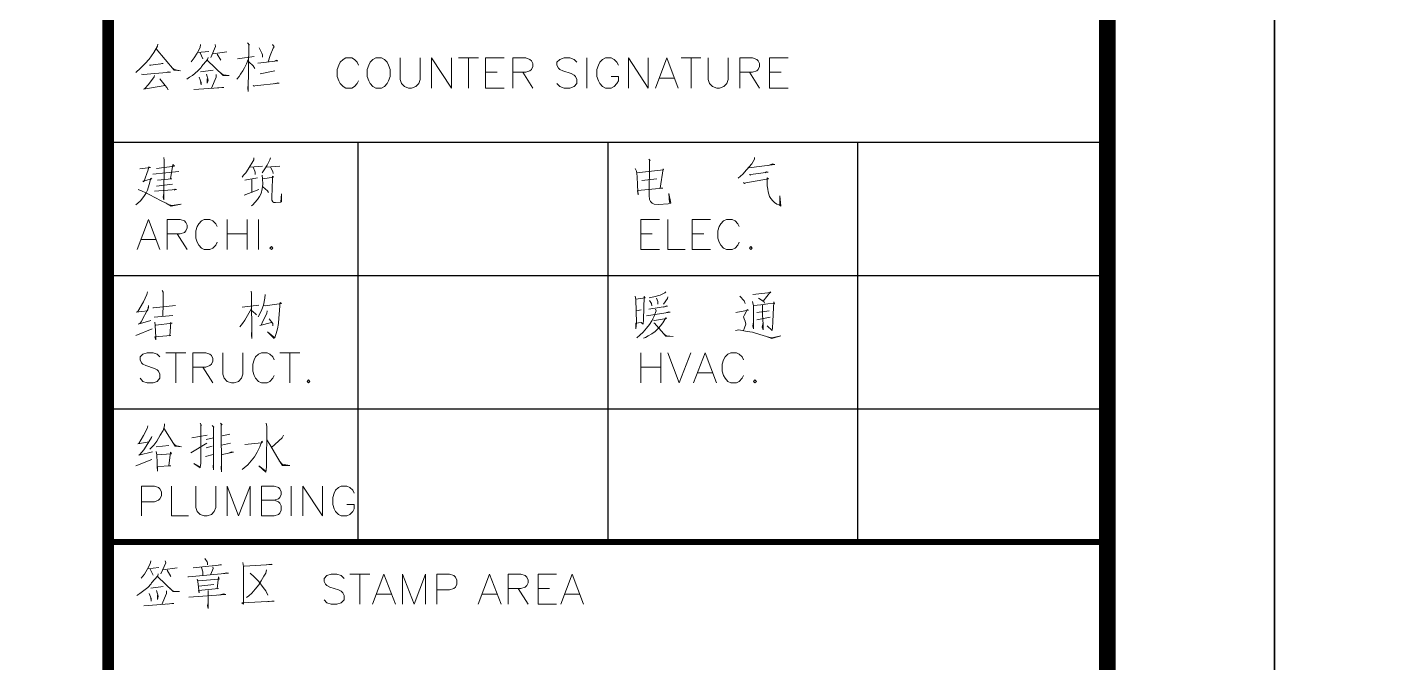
# Model space of a CAD drawing. Extents: x -809667 to 586099, y 3084146 to 3634412.
# Drawn here: x 381047.04 to 381087.95, y 3087327.15 to 3087346.17 of the extents above; entities that cross this region are included whole.
import ezdxf

# ---------------------------------------------------------------- set-up
doc = ezdxf.new("R2010")
doc.units = 0
doc.header["$LTSCALE"] = 0.5
doc.layers.get('0').update_dxf_attribs({"linetype": 'CONTINUOUS'})
doc.layers.add('PUB_TITLE', color=4, linetype='CONTINUOUS')

# ---------------------------------------------------------------- blocks, each defined once
blk = doc.blocks.new('TQ11')
at = {"layer": 'PUB_TITLE'}
for points, const_width in [([(1252310, -1083954), (1252310, -1166000)], 100), ([(1252310, -1095389), (1260886, -1095389)], 50)]:
    blk.add_lwpolyline(points, dxfattribs=dict(at, const_width=const_width))
blk.add_lwpolyline([(1252310, -1166000), (1260886, -1166000), (1260886, -1083954), (1252310, -1083954)], close=True, dxfattribs=at)
at = {"layer": 'PUB_TITLE', "color": 140, "lineweight": 0}
for points in [[(1252735, -1091117), (1252733, -1091133), (1252702, -1091188), (1252661, -1091246), (1252628, -1091282), (1252588, -1091322), (1252547, -1091360)], [(1253104, -1091120), (1253100, -1091144), (1253073, -1091195), (1253049, -1091235), (1253022, -1091269)], [(1253229, -1091120), (1253231, -1091137), (1253191, -1091231)], [(1253505, -1091104), (1253522, -1091124), (1253516, -1091120), (1253512, -1091522), (1253509, -1091491), (1253512, -1091465)], [(1253607, -1091147), (1253630, -1091195), (1253634, -1091208), (1253634, -1091228)], [(1253721, -1091120), (1253734, -1091140), (1253725, -1091151), (1253701, -1091215), (1253683, -1091269)], [(1252722, -1091157), (1252877, -1091340), (1252881, -1091340), (1252931, -1091344), (1252877, -1091333), (1252857, -1091316)], [(1253168, -1091231), (1253164, -1091249), (1253111, -1091309), (1253107, -1091316), (1253080, -1091346), (1253033, -1091384), (1253009, -1091400), (1252986, -1091418)], [(1253077, -1091188), (1253175, -1091178)], [(1253100, -1091191), (1253124, -1091242)], [(1253160, -1091255), (1253296, -1091384), (1253349, -1091384), (1253296, -1091380), (1253269, -1091357)], [(1253209, -1091198), (1253329, -1091182)], [(1253245, -1091202), (1253276, -1091255)], [(1253512, -1091249), (1253498, -1091286), (1253481, -1091320), (1253465, -1091346), (1253447, -1091373), (1253434, -1091393), (1253414, -1091418)], [(1253421, -1091242), (1253563, -1091222)], [(1253516, -1091269), (1253556, -1091302), (1253569, -1091326)], [(1253594, -1091279), (1253765, -1091259), (1253754, -1091255), (1253741, -1091259)], [(1254460, -1091296), (1254448, -1091271), (1254424, -1091247), (1254400, -1091235), (1254350, -1091235), (1254326, -1091247), (1254302, -1091271), (1254290, -1091296), (1254276, -1091333), (1254276, -1091393), (1254290, -1091431), (1254302, -1091455), (1254326, -1091479), (1254350, -1091493), (1254400, -1091493), (1254424, -1091479), (1254448, -1091455), (1254460, -1091431)], [(1254815, -1091235), (1254815, -1091419), (1254827, -1091455), (1254853, -1091479), (1254889, -1091493), (1254913, -1091493), (1254951, -1091479), (1254975, -1091455), (1254987, -1091419), (1254987, -1091235)], [(1255085, -1091235), (1255085, -1091493)], [(1255085, -1091235), (1255257, -1091493), (1255257, -1091235)], [(1255317, -1091235), (1255489, -1091235)], [(1255403, -1091235), (1255403, -1091493)], [(1255550, -1091235), (1255550, -1091493)], [(1255550, -1091235), (1255710, -1091235)], [(1255782, -1091235), (1255782, -1091493)], [(1255782, -1091235), (1255894, -1091235), (1255930, -1091247), (1255942, -1091259), (1255954, -1091283), (1255954, -1091309), (1255942, -1091333), (1255930, -1091345), (1255894, -1091357), (1255782, -1091357)], [(1256333, -1091271), (1256309, -1091247), (1256273, -1091235), (1256223, -1091235), (1256187, -1091247), (1256162, -1091271), (1256162, -1091296), (1256174, -1091321), (1256187, -1091333), (1256211, -1091345), (1256285, -1091369), (1256309, -1091381), (1256321, -1091393), (1256333, -1091419), (1256333, -1091455), (1256309, -1091479), (1256273, -1091493), (1256223, -1091493), (1256187, -1091479), (1256162, -1091455)], [(1256419, -1091235), (1256419, -1091493)], [(1256689, -1091296), (1256677, -1091271), (1256653, -1091247), (1256627, -1091235), (1256579, -1091235), (1256553, -1091247), (1256529, -1091271), (1256517, -1091296), (1256505, -1091333), (1256505, -1091393), (1256517, -1091431), (1256529, -1091455), (1256553, -1091479), (1256579, -1091493), (1256627, -1091493), (1256653, -1091479), (1256677, -1091455), (1256689, -1091431), (1256689, -1091393), (1256627, -1091393)], [(1256775, -1091235), (1256775, -1091493)], [(1256775, -1091235), (1256946, -1091493), (1256946, -1091235)], [(1257105, -1091235), (1257007, -1091493)], [(1257105, -1091235), (1257203, -1091493)], [(1257228, -1091235), (1257398, -1091235)], [(1257314, -1091235), (1257314, -1091493)], [(1257460, -1091235), (1257460, -1091419), (1257472, -1091455), (1257496, -1091479), (1257534, -1091493), (1257558, -1091493), (1257594, -1091479), (1257620, -1091455), (1257632, -1091419), (1257632, -1091235)], [(1257730, -1091235), (1257730, -1091493)], [(1257730, -1091235), (1257840, -1091235), (1257876, -1091247), (1257889, -1091259), (1257901, -1091283), (1257901, -1091309), (1257889, -1091333), (1257876, -1091345), (1257840, -1091357), (1257730, -1091357)], [(1257987, -1091235), (1257987, -1091493)], [(1257987, -1091235), (1258145, -1091235)], [(1252597, -1091373), (1252610, -1091377), (1252844, -1091357), (1252830, -1091353), (1252817, -1091357)], [(1252708, -1091384), (1252706, -1091397), (1252655, -1091462), (1252624, -1091498), (1252614, -1091502), (1252800, -1091471), (1252753, -1091414)], [(1252665, -1091296), (1252668, -1091296), (1252675, -1091296), (1252783, -1091282), (1252770, -1091282), (1252753, -1091289)], [(1253211, -1091340), (1253104, -1091353)], [(1253154, -1091373), (1253168, -1091424), (1253160, -1091451), (1253160, -1091414)], [(1253238, -1091377), (1253238, -1091400), (1253198, -1091495)], [(1253614, -1091371), (1253741, -1091346)], [(1255550, -1091357), (1255648, -1091357)], [(1255868, -1091357), (1255954, -1091493)], [(1257815, -1091357), (1257901, -1091493)], [(1257987, -1091357), (1258085, -1091357)], [(1252800, -1091471), (1252813, -1091489), (1252824, -1091509)], [(1253046, -1091505), (1253302, -1091489), (1253286, -1091489), (1253249, -1091491)], [(1253091, -1091400), (1253107, -1091444), (1253107, -1091465), (1253104, -1091438)], [(1253556, -1091471), (1253563, -1091478), (1253569, -1091475), (1253779, -1091451), (1253765, -1091448), (1253738, -1091458)], [(1255550, -1091493), (1255710, -1091493)], [(1257044, -1091407), (1257166, -1091407)], [(1257987, -1091493), (1258145, -1091493)], [(1252789, -1092088), (1252792, -1092111), (1252789, -1092453), (1252781, -1092429), (1252789, -1092398)], [(1253561, -1092091), (1253561, -1092108), (1253513, -1092189), (1253493, -1092220), (1253473, -1092240), (1253459, -1092257)], [(1253702, -1092091), (1253699, -1092108), (1253675, -1092155), (1253649, -1092195), (1253631, -1092222)], [(1257856, -1092088), (1257856, -1092104), (1257833, -1092142), (1257789, -1092195), (1257758, -1092233), (1257717, -1092267)], [(1252582, -1092186), (1252674, -1092175), (1252660, -1092169), (1252653, -1092195), (1252616, -1092297), (1252609, -1092291), (1252684, -1092273), (1252676, -1092267), (1252663, -1092320), (1252649, -1092368), (1252633, -1092398), (1252616, -1092425), (1252589, -1092460), (1252565, -1092482), (1252549, -1092496)], [(1252694, -1092233), (1252916, -1092209)], [(1252724, -1092182), (1252879, -1092162), (1252865, -1092148), (1252845, -1092273), (1252856, -1092271), (1252734, -1092284)], [(1253526, -1092173), (1253635, -1092162)], [(1253555, -1092173), (1253568, -1092206), (1253571, -1092216), (1253571, -1092236)], [(1253669, -1092173), (1253784, -1092162)], [(1253702, -1092173), (1253722, -1092209), (1253726, -1092226)], [(1256834, -1092182), (1256844, -1092206), (1256851, -1092253), (1256854, -1092327), (1256854, -1092334), (1256858, -1092409), (1256854, -1092371), (1257070, -1092351), (1257047, -1092351), (1257074, -1092186), (1257076, -1092195), (1256844, -1092220)], [(1256949, -1092102), (1256962, -1092115), (1256956, -1092111), (1256956, -1092193), (1256952, -1092351), (1256952, -1092415), (1256956, -1092449), (1256965, -1092466), (1256979, -1092482), (1256996, -1092489), (1257034, -1092493), (1257117, -1092486), (1257131, -1092482), (1257138, -1092480), (1257123, -1092398), (1257127, -1092476)], [(1257809, -1092179), (1258031, -1092148), (1258011, -1092144), (1257978, -1092159)], [(1252724, -1092334), (1252863, -1092317)], [(1253484, -1092284), (1253591, -1092264)], [(1253631, -1092242), (1253635, -1092273), (1253638, -1092317), (1253631, -1092358), (1253622, -1092398), (1253608, -1092425), (1253591, -1092449), (1253568, -1092476), (1253551, -1092496), (1253540, -1092503)], [(1253544, -1092277), (1253544, -1092389)], [(1253638, -1092271), (1253729, -1092257), (1253720, -1092250), (1253720, -1092271), (1253716, -1092431), (1253716, -1092456), (1253722, -1092469), (1253733, -1092476), (1253746, -1092476), (1253791, -1092473), (1253797, -1092469), (1253797, -1092402), (1253791, -1092469)], [(1256891, -1092287), (1257019, -1092273)], [(1257764, -1092304), (1257771, -1092311), (1257782, -1092307), (1257978, -1092273), (1257967, -1092264), (1257967, -1092280), (1257967, -1092331), (1257971, -1092362), (1257974, -1092385), (1257980, -1092405), (1257987, -1092425), (1257998, -1092442), (1258015, -1092460), (1258029, -1092476), (1258049, -1092489), (1258069, -1092496), (1258082, -1092507), (1258076, -1092418), (1258076, -1092496)], [(1257815, -1092236), (1257822, -1092240), (1257826, -1092236), (1257974, -1092216), (1257960, -1092213), (1257947, -1092220)], [(1252569, -1092364), (1252602, -1092378), (1252629, -1092389), (1252669, -1092409), (1252711, -1092431), (1252765, -1092462), (1252809, -1092482), (1252816, -1092486), (1252852, -1092507), (1252936, -1092489), (1252934, -1092489), (1252856, -1092500), (1252818, -1092489)], [(1252707, -1092378), (1252896, -1092364), (1252885, -1092362), (1252876, -1092368)], [(1253477, -1092411), (1253602, -1092364)], [(1253638, -1092340), (1253679, -1092375), (1253686, -1092389)], [(1252657, -1092621), (1252560, -1092878)], [(1252657, -1092621), (1252755, -1092878)], [(1252817, -1092621), (1252817, -1092878)], [(1252817, -1092621), (1252927, -1092621), (1252965, -1092633), (1252977, -1092646), (1252989, -1092670), (1252989, -1092694), (1252977, -1092718), (1252965, -1092732), (1252927, -1092744), (1252817, -1092744)], [(1253246, -1092682), (1253234, -1092658), (1253209, -1092633), (1253184, -1092621), (1253135, -1092621), (1253111, -1092633), (1253087, -1092658), (1253075, -1092682), (1253062, -1092718), (1253062, -1092780), (1253075, -1092816), (1253087, -1092842), (1253111, -1092866), (1253135, -1092878), (1253184, -1092878), (1253209, -1092866), (1253234, -1092842), (1253246, -1092816)], [(1253332, -1092621), (1253332, -1092878)], [(1253502, -1092621), (1253502, -1092878)], [(1253600, -1092621), (1253600, -1092878)], [(1256882, -1092621), (1256882, -1092878)], [(1256882, -1092621), (1257042, -1092621)], [(1257114, -1092621), (1257114, -1092878), (1257262, -1092878)], [(1257323, -1092621), (1257323, -1092878)], [(1257323, -1092621), (1257481, -1092621)], [(1257727, -1092682), (1257715, -1092658), (1257691, -1092633), (1257665, -1092621), (1257617, -1092621), (1257591, -1092633), (1257567, -1092658), (1257555, -1092682), (1257543, -1092718), (1257543, -1092780), (1257555, -1092816), (1257567, -1092842), (1257591, -1092866), (1257617, -1092878), (1257665, -1092878), (1257691, -1092866), (1257715, -1092842), (1257727, -1092816)], [(1252597, -1092792), (1252719, -1092792)], [(1252903, -1092744), (1252989, -1092878)], [(1253332, -1092744), (1253502, -1092744)], [(1256882, -1092744), (1256980, -1092744)], [(1257323, -1092744), (1257421, -1092744)], [(1256882, -1092878), (1257042, -1092878)], [(1257323, -1092878), (1257481, -1092878)], [(1252647, -1093242), (1252643, -1093264), (1252613, -1093329), (1252565, -1093410), (1252551, -1093417), (1252647, -1093404), (1252656, -1093377), (1252656, -1093360), (1252653, -1093386), (1252593, -1093498), (1252586, -1093511), (1252569, -1093518), (1252676, -1093488)], [(1252774, -1093231), (1252781, -1093244), (1252781, -1093346), (1252778, -1093451)], [(1253537, -1093237), (1253540, -1093255), (1253544, -1093643), (1253540, -1093613), (1253544, -1093562)], [(1253659, -1093264), (1253655, -1093295), (1253642, -1093356), (1253628, -1093393), (1253611, -1093431), (1253598, -1093457)], [(1257097, -1093242), (1257087, -1093251), (1257047, -1093271), (1256992, -1093286), (1256952, -1093292)], [(1257842, -1093264), (1257998, -1093248), (1257994, -1093242), (1257933, -1093322), (1257893, -1093295), (1257937, -1093326), (1257944, -1093339)], [(1252694, -1093380), (1252698, -1093380), (1252889, -1093360)], [(1253459, -1093373), (1253604, -1093356)], [(1253642, -1093360), (1253659, -1093362), (1253797, -1093342), (1253787, -1093333), (1253784, -1093356), (1253784, -1093362), (1253771, -1093508), (1253771, -1093515), (1253764, -1093558), (1253753, -1093600), (1253742, -1093626), (1253736, -1093643), (1253679, -1093586), (1253740, -1093636), (1253746, -1093616)], [(1256834, -1093279), (1256840, -1093309), (1256844, -1093508), (1256840, -1093558), (1256840, -1093511), (1256885, -1093504), (1256901, -1093518), (1256905, -1093478), (1256911, -1093282), (1256918, -1093292), (1256840, -1093306)], [(1256949, -1093390), (1257110, -1093366), (1257101, -1093362), (1257080, -1093373)], [(1256956, -1093315), (1256972, -1093342), (1256976, -1093362)], [(1257016, -1093295), (1257027, -1093326), (1257027, -1093335), (1257027, -1093349)], [(1257114, -1093286), (1257110, -1093299), (1257076, -1093349)], [(1257731, -1093279), (1257768, -1093319), (1257778, -1093342)], [(1257840, -1093326), (1257849, -1093362), (1257849, -1093515), (1257849, -1093558), (1257842, -1093535), (1257849, -1093502)], [(1257849, -1093360), (1257911, -1093353), (1257971, -1093346), (1258029, -1093342), (1258022, -1093329), (1258018, -1093433), (1258015, -1093498), (1258011, -1093551), (1258009, -1093575), (1257967, -1093535)], [(1257927, -1093356), (1257927, -1093440), (1257931, -1093522), (1257931, -1093524), (1257931, -1093569), (1257924, -1093545), (1257931, -1093504)], [(1252704, -1093460), (1252865, -1093444)], [(1253540, -1093384), (1253506, -1093444), (1253484, -1093484), (1253463, -1093515), (1253439, -1093542)], [(1253547, -1093406), (1253584, -1093440)], [(1253675, -1093406), (1253673, -1093427), (1253638, -1093495), (1253622, -1093529), (1253611, -1093531), (1253713, -1093504)], [(1253693, -1093475), (1253722, -1093515), (1253722, -1093535)], [(1256844, -1093404), (1256885, -1093397)], [(1257009, -1093390), (1257012, -1093404), (1256992, -1093457), (1256976, -1093491), (1256956, -1093522), (1256929, -1093555), (1256901, -1093589), (1256874, -1093613), (1256847, -1093636)], [(1256985, -1093482), (1256999, -1093488), (1257101, -1093471), (1257097, -1093464), (1257070, -1093508), (1257050, -1093535), (1257034, -1093555), (1257005, -1093582), (1256976, -1093602), (1256945, -1093620), (1256922, -1093633), (1256905, -1093640)], [(1256929, -1093447), (1257134, -1093417), (1257123, -1093413), (1257101, -1093420)], [(1257697, -1093420), (1257806, -1093400), (1257795, -1093393), (1257785, -1093413), (1257768, -1093444), (1257764, -1093457), (1257768, -1093475), (1257778, -1093495), (1257782, -1093518), (1257771, -1093551), (1257764, -1093573)], [(1257876, -1093420), (1257984, -1093404)], [(1257876, -1093482), (1257991, -1093460)], [(1252549, -1093616), (1252687, -1093558)], [(1252711, -1093502), (1252714, -1093529), (1252718, -1093633), (1252718, -1093653), (1252711, -1093629), (1252849, -1093616), (1252838, -1093620), (1252849, -1093502), (1252845, -1093515), (1252859, -1093511), (1252718, -1093529)], [(1256992, -1093511), (1256999, -1093511), (1257097, -1093622), (1257158, -1093626), (1257101, -1093620), (1257080, -1093606)], [(1257695, -1093573), (1257722, -1093569), (1257751, -1093573), (1257795, -1093582), (1257840, -1093589), (1257904, -1093609), (1257960, -1093626), (1258005, -1093643), (1258082, -1093620), (1258005, -1093636), (1257967, -1093629)], [(1252755, -1093801), (1252731, -1093777), (1252695, -1093765), (1252645, -1093765), (1252609, -1093777), (1252585, -1093801), (1252585, -1093826), (1252597, -1093850), (1252609, -1093862), (1252633, -1093875), (1252707, -1093899), (1252731, -1093912), (1252743, -1093924), (1252755, -1093948), (1252755, -1093984), (1252731, -1094010), (1252695, -1094022), (1252645, -1094022), (1252609, -1094010), (1252585, -1093984)], [(1252805, -1093765), (1252977, -1093765)], [(1252891, -1093765), (1252891, -1094022)], [(1253037, -1093765), (1253037, -1094022)], [(1253037, -1093765), (1253148, -1093765), (1253184, -1093777), (1253197, -1093789), (1253209, -1093813), (1253209, -1093838), (1253197, -1093862), (1253184, -1093875), (1253148, -1093887), (1253037, -1093887)], [(1253294, -1093765), (1253294, -1093948), (1253307, -1093984), (1253332, -1094010), (1253368, -1094022), (1253392, -1094022), (1253430, -1094010), (1253454, -1093984), (1253466, -1093948), (1253466, -1093765)], [(1253736, -1093826), (1253724, -1093801), (1253698, -1093777), (1253674, -1093765), (1253626, -1093765), (1253600, -1093777), (1253576, -1093801), (1253564, -1093826), (1253552, -1093862), (1253552, -1093924), (1253564, -1093960), (1253576, -1093984), (1253600, -1094010), (1253626, -1094022), (1253674, -1094022), (1253698, -1094010), (1253724, -1093984), (1253736, -1093960)], [(1253784, -1093765), (1253956, -1093765)], [(1253870, -1093765), (1253870, -1094022)], [(1256882, -1093765), (1256882, -1094022)], [(1257054, -1093765), (1257054, -1094022)], [(1257114, -1093765), (1257212, -1094022), (1257311, -1093765)], [(1257433, -1093765), (1257335, -1094022)], [(1257433, -1093765), (1257531, -1094022)], [(1257763, -1093826), (1257751, -1093801), (1257727, -1093777), (1257703, -1093765), (1257653, -1093765), (1257629, -1093777), (1257605, -1093801), (1257591, -1093826), (1257579, -1093862), (1257579, -1093924), (1257591, -1093960), (1257605, -1093984), (1257629, -1094010), (1257653, -1094022), (1257703, -1094022), (1257727, -1094010), (1257751, -1093984), (1257763, -1093960)], [(1253123, -1093887), (1253209, -1094022)], [(1256882, -1093887), (1257054, -1093887)], [(1257371, -1093936), (1257494, -1093936)], [(1252652, -1094391), (1252645, -1094415), (1252612, -1094475), (1252572, -1094544), (1252565, -1094546), (1252663, -1094530)], [(1252794, -1094375), (1252794, -1094391), (1252781, -1094432), (1252757, -1094473), (1252727, -1094524), (1252703, -1094557), (1252669, -1094593)], [(1252788, -1094411), (1252885, -1094567), (1252939, -1094571), (1252888, -1094560), (1252872, -1094544)], [(1253099, -1094368), (1253112, -1094388), (1253105, -1094377), (1253105, -1094715), (1253101, -1094746), (1253099, -1094753), (1253045, -1094715), (1253101, -1094746)], [(1253203, -1094388), (1253217, -1094404), (1253213, -1094398), (1253213, -1094769), (1253210, -1094740), (1253213, -1094713)], [(1253274, -1094368), (1253288, -1094384), (1253281, -1094377), (1253284, -1094786), (1253281, -1094753), (1253284, -1094719)], [(1253666, -1094368), (1253673, -1094398), (1253670, -1094742), (1253666, -1094773), (1253663, -1094789), (1253602, -1094736), (1253663, -1094780)], [(1252686, -1094482), (1252683, -1094493), (1252636, -1094567), (1252616, -1094597), (1252581, -1094638), (1252572, -1094644), (1252690, -1094615)], [(1253021, -1094624), (1253156, -1094540)], [(1253028, -1094495), (1253159, -1094473)], [(1253152, -1094509), (1253213, -1094495)], [(1253359, -1094540), (1253284, -1094557)], [(1253288, -1094479), (1253355, -1094462)], [(1253484, -1094553), (1253626, -1094537), (1253635, -1094533), (1253628, -1094524), (1253612, -1094571), (1253588, -1094618), (1253565, -1094658), (1253537, -1094691), (1253508, -1094726), (1253477, -1094753), (1253461, -1094766)], [(1253673, -1094513), (1253699, -1094553), (1253726, -1094600), (1253757, -1094655), (1253791, -1094713), (1253804, -1094733), (1253868, -1094733), (1253804, -1094722)], [(1253815, -1094473), (1253804, -1094495), (1253713, -1094577)], [(1252832, -1094560), (1252723, -1094573)], [(1252723, -1094611), (1252727, -1094642), (1252730, -1094709), (1252734, -1094780), (1252730, -1094742), (1252848, -1094736), (1252832, -1094736), (1252845, -1094618), (1252855, -1094631), (1252727, -1094642)], [(1253146, -1094655), (1253210, -1094638)], [(1253203, -1094567), (1253152, -1094580)], [(1253288, -1094638), (1253386, -1094618), (1253372, -1094615), (1253348, -1094624)], [(1252547, -1094736), (1252686, -1094682)], [(1253777, -1094691), (1253808, -1094726)], [(1252597, -1094909), (1252597, -1095165)], [(1252597, -1094909), (1252707, -1094909), (1252743, -1094921), (1252755, -1094933), (1252769, -1094957), (1252769, -1094993), (1252755, -1095019), (1252743, -1095031), (1252707, -1095043), (1252597, -1095043)], [(1252855, -1094909), (1252855, -1095165), (1253001, -1095165)], [(1253062, -1094909), (1253062, -1095092), (1253075, -1095128), (1253099, -1095153), (1253135, -1095165), (1253160, -1095165), (1253197, -1095153), (1253221, -1095128), (1253234, -1095092), (1253234, -1094909)], [(1253332, -1094909), (1253332, -1095165)], [(1253332, -1094909), (1253430, -1095165), (1253528, -1094909), (1253528, -1095165)], [(1253626, -1094909), (1253626, -1095165)], [(1253626, -1094909), (1253736, -1094909), (1253772, -1094921), (1253784, -1094933), (1253796, -1094957), (1253796, -1094981), (1253784, -1095006), (1253772, -1095019), (1253736, -1095031), (1253626, -1095031)], [(1253882, -1094909), (1253882, -1095165)], [(1253980, -1094909), (1253980, -1095165)], [(1253980, -1094909), (1254151, -1095165), (1254151, -1094909)], [(1254421, -1094969), (1254409, -1094945), (1254385, -1094921), (1254359, -1094909), (1254311, -1094909), (1254287, -1094921), (1254261, -1094945), (1254249, -1094969), (1254237, -1095006), (1254237, -1095067), (1254249, -1095104), (1254261, -1095128), (1254287, -1095153), (1254311, -1095165), (1254359, -1095165), (1254385, -1095153), (1254409, -1095128), (1254421, -1095104), (1254421, -1095067), (1254359, -1095067)], [(1253736, -1095031), (1253772, -1095043), (1253784, -1095055), (1253796, -1095079), (1253796, -1095116), (1253784, -1095141), (1253772, -1095153), (1253736, -1095165), (1253626, -1095165)], [(1252675, -1095551), (1252672, -1095575), (1252645, -1095625), (1252621, -1095666), (1252594, -1095700)], [(1252648, -1095618), (1252746, -1095609)], [(1252800, -1095551), (1252804, -1095568), (1252763, -1095662)], [(1253040, -1095611), (1253282, -1095584), (1253269, -1095584), (1253238, -1095591)], [(1253111, -1095609), (1253124, -1095645), (1253124, -1095673)], [(1253140, -1095531), (1253160, -1095558), (1253164, -1095564), (1253164, -1095584)], [(1253209, -1095602), (1253211, -1095615), (1253191, -1095666)], [(1253467, -1095564), (1253471, -1095598), (1253471, -1095922), (1253458, -1095912), (1253734, -1095898), (1253714, -1095896), (1253670, -1095902)], [(1253478, -1095595), (1253718, -1095582), (1253708, -1095578), (1253667, -1095584)], [(1252739, -1095662), (1252735, -1095680), (1252682, -1095740), (1252679, -1095747), (1252652, -1095778), (1252604, -1095814), (1252581, -1095831), (1252557, -1095847)], [(1252672, -1095622), (1252695, -1095673)], [(1252733, -1095686), (1252868, -1095814), (1252922, -1095814), (1252868, -1095811), (1252840, -1095787)], [(1252779, -1095629), (1252901, -1095611)], [(1252817, -1095631), (1252848, -1095686)], [(1252993, -1095689), (1252999, -1095689), (1253343, -1095656), (1253329, -1095652), (1253300, -1095658)], [(1253073, -1095707), (1253080, -1095727), (1253091, -1095825), (1253084, -1095804), (1253256, -1095787), (1253245, -1095791), (1253258, -1095689), (1253262, -1095707), (1253080, -1095723)], [(1253670, -1095629), (1253663, -1095656), (1253647, -1095682), (1253623, -1095723), (1253603, -1095757), (1253572, -1095794), (1253543, -1095827), (1253516, -1095851), (1253496, -1095865)], [(1253529, -1095656), (1253563, -1095689), (1253603, -1095729), (1253640, -1095778), (1253663, -1095807), (1253681, -1095845)], [(1254335, -1095702), (1254310, -1095677), (1254273, -1095665), (1254225, -1095665), (1254188, -1095677), (1254164, -1095702), (1254164, -1095727), (1254176, -1095751), (1254188, -1095763), (1254212, -1095776), (1254286, -1095800), (1254310, -1095812), (1254323, -1095825), (1254335, -1095849), (1254335, -1095886), (1254310, -1095910), (1254273, -1095922), (1254225, -1095922), (1254188, -1095910), (1254164, -1095886)], [(1254383, -1095665), (1254555, -1095665)], [(1254469, -1095665), (1254469, -1095922)], [(1254677, -1095665), (1254579, -1095922)], [(1254677, -1095665), (1254775, -1095922)], [(1254837, -1095665), (1254837, -1095922)], [(1254837, -1095665), (1254935, -1095922), (1255033, -1095665), (1255033, -1095922)], [(1255130, -1095665), (1255130, -1095922)], [(1255130, -1095665), (1255240, -1095665), (1255278, -1095677), (1255290, -1095690), (1255302, -1095715), (1255302, -1095751), (1255290, -1095776), (1255278, -1095788), (1255240, -1095800), (1255130, -1095800)], [(1255584, -1095665), (1255486, -1095922)], [(1255584, -1095665), (1255682, -1095922)], [(1255743, -1095665), (1255743, -1095922)], [(1255743, -1095665), (1255853, -1095665), (1255890, -1095677), (1255902, -1095690), (1255914, -1095715), (1255914, -1095739), (1255902, -1095763), (1255890, -1095776), (1255853, -1095788), (1255743, -1095788)], [(1256000, -1095665), (1256000, -1095922)], [(1256000, -1095665), (1256159, -1095665)], [(1256293, -1095665), (1256195, -1095922)], [(1256293, -1095665), (1256391, -1095922)], [(1252661, -1095831), (1252679, -1095875), (1252679, -1095896), (1252675, -1095869)], [(1252783, -1095771), (1252675, -1095784)], [(1252726, -1095804), (1252739, -1095855), (1252733, -1095882), (1252733, -1095845)], [(1252810, -1095807), (1252810, -1095831), (1252770, -1095925)], [(1253002, -1095862), (1253320, -1095838), (1253302, -1095834), (1253258, -1095845)], [(1253087, -1095767), (1253218, -1095753)], [(1253168, -1095804), (1253168, -1095960), (1253164, -1095936), (1253168, -1095912)], [(1254617, -1095837), (1254739, -1095837)], [(1255522, -1095837), (1255645, -1095837)], [(1255828, -1095788), (1255914, -1095922)], [(1256000, -1095788), (1256097, -1095788)], [(1256233, -1095837), (1256355, -1095837)], [(1252617, -1095936), (1252875, -1095918), (1252857, -1095918), (1252820, -1095922)], [(1256000, -1095922), (1256159, -1095922)]]:
    blk.add_lwpolyline(points, dxfattribs=at)
for points in [[(1254607, -1091235), (1254583, -1091247), (1254558, -1091271), (1254546, -1091296), (1254534, -1091333), (1254534, -1091393), (1254546, -1091431), (1254558, -1091455), (1254583, -1091479), (1254607, -1091493), (1254656, -1091493), (1254681, -1091479), (1254705, -1091455), (1254717, -1091431), (1254729, -1091393), (1254729, -1091333), (1254717, -1091296), (1254705, -1091271), (1254681, -1091247), (1254656, -1091235), (1254607, -1091235)], [(1253712, -1092854), (1253698, -1092866), (1253712, -1092878), (1253724, -1092866), (1253712, -1092854)], [(1257825, -1092854), (1257813, -1092866), (1257825, -1092878), (1257837, -1092866), (1257825, -1092854)], [(1254029, -1093997), (1254017, -1094010), (1254029, -1094022), (1254041, -1094010), (1254029, -1093997)], [(1257861, -1093997), (1257849, -1094010), (1257861, -1094022), (1257873, -1094010), (1257861, -1093997)]]:
    blk.add_lwpolyline(points, close=True, dxfattribs=at)
at = {"layer": 'PUB_TITLE'}
for points in [[(1252310, -1091958), (1260886, -1091958)], [(1254454, -1091958), (1254454, -1095389)], [(1256598, -1091958), (1256598, -1095389)], [(1258742, -1091958), (1258742, -1095389)], [(1252310, -1093102), (1260886, -1093102)], [(1252310, -1094245), (1260886, -1094245)], [(1252310, -1095389), (1260886, -1095389)]]:
    blk.add_lwpolyline(points, dxfattribs=at)

msp = doc.modelspace()

# ---------------------------------------------------------------- linework, layer by layer
at = {"layer": 'PUB_TITLE', "linetype": 'Continuous'}
for points in [[(380663.877, 3087078.645), (381084.377, 3087078.645), (381084.377, 3087375.645), (380663.877, 3087375.645)], [(381084.377, 3087078.645), (381504.877, 3087078.645), (381504.877, 3087375.645), (381084.377, 3087375.645)]]:
    msp.add_lwpolyline(points, close=True, dxfattribs=at)
at = {"layer": 'PUB_TITLE', "linetype": 'Continuous', "const_width": 0.5}
msp.add_lwpolyline([(380676.377, 3087083.645), (381079.377, 3087083.645), (381079.377, 3087370.645), (380676.377, 3087370.645)], close=True, dxfattribs=at)

# ---------------------------------------------------------------- block references
at = {"xscale": 0.003488000000000001, "yscale": 0.003488000000000001, "zscale": 0.003488000000000001}
msp.add_blockref('TQ11', (376681.406, 3091151.476), dxfattribs=at)

doc.saveas('drawing.dxf')
